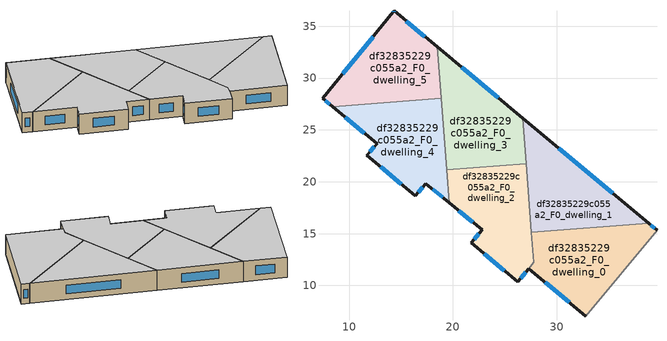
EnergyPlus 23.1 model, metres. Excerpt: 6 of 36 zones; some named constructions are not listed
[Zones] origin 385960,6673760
df32835229c055a2_F0_dwelling_0
 floor ground (EU_floor_Construction): 39.69,15.31 32.8,7.05 27.33,11.63 27.81,12.22 27.59,15.11 38.87,15.99 z0
 wall outside (EU_wall_Construction): 39.69,15.31 38.87,15.99 / 27.33,11.63 32.8,7.05 z0:3
 wall to df32835229c055a2_F0_dwelling_2 (EU_wall_Construction): 27.59,15.11 27.81,12.22 27.33,11.63 z0:3
 wall to df32835229c055a2_F0_dwelling_1 (EU_wall_Construction): 38.87,15.99 27.59,15.11 z0:3
 wall adiabatic (EU_wall_Construction): 32.8,7.05 39.69,15.31 z0:3
 window (EU_Window_Construction): 39.45,15.5 39.11,15.79 / 28.89,10.32 31.24,8.36 z0.86:2.14
 ceiling to df32835229c055a2_F1_dwelling_0 (EU_floor_Construction): 32.8,7.05 39.69,15.31 38.87,15.99 27.59,15.11 27.81,12.22 27.33,11.63 z3
df32835229c055a2_F0_dwelling_1
 floor ground (EU_floor_Construction): 38.87,15.99 27.59,15.11 26.73,26.13 z0
 wall outside (EU_wall_Construction): 38.87,15.99 26.73,26.13 z0:3
 wall to df32835229c055a2_F0_dwelling_3 (EU_wall_Construction): 26.73,26.13 27.07,21.73 z0:3
 wall to df32835229c055a2_F0_dwelling_2 (EU_wall_Construction): 27.07,21.73 27.59,15.11 z0:3
 window (EU_Window_Construction): 35.4,18.89 30.2,23.23 z0.86:2.14
 ceiling to df32835229c055a2_F1_dwelling_1 (EU_floor_Construction): 38.87,15.99 26.73,26.13 27.59,15.11 z3
df32835229c055a2_F0_dwelling_2
 floor ground (EU_floor_Construction): 27.07,21.73 27.81,12.22 26.27,10.34 21.76,14.12 22.82,15.37 19.67,17.96 19.42,21.13 z0
 wall outside (EU_wall_Construction): 19.67,17.96 22.82,15.37 21.76,14.12 26.27,10.34 27.32,11.62 z0:3
 wall to df32835229c055a2_F0_dwelling_3 (EU_wall_Construction): 27.07,21.73 19.42,21.13 z0:3
 wall to df32835229c055a2_F0_dwelling_4 (EU_wall_Construction): 19.42,21.13 19.67,17.96 z0:3
 window (EU_Window_Construction): 26.57,10.71 27.02,11.26 / 23.05,13.04 24.98,11.42 / 22.52,15.01 22.06,14.47 / 20.57,17.21 21.92,16.11 z0.86:2.14
 ceiling to df32835229c055a2_F1_dwelling_2 (EU_floor_Construction): 26.27,10.34 27.81,12.22 27.07,21.73 19.42,21.13 19.67,17.96 22.82,15.37 21.76,14.12 z3
df32835229c055a2_F0_dwelling_3
 floor ground (EU_floor_Construction): 26.73,26.13 27.07,21.73 19.42,21.13 18.5,33 z0
 wall outside (EU_wall_Construction): 26.73,26.13 18.5,33 z0:3
 wall to df32835229c055a2_F0_dwelling_5 (EU_wall_Construction): 18.5,33 18.88,28.05 z0:3
 wall to df32835229c055a2_F0_dwelling_4 (EU_wall_Construction): 18.88,28.05 19.42,21.13 z0:3
 window (EU_Window_Construction): 24.38,28.09 20.85,31.03 z0.86:2.14
 ceiling to df32835229c055a2_F1_dwelling_3 (EU_floor_Construction): 27.07,21.73 26.73,26.13 18.5,33 19.42,21.13 z3
df32835229c055a2_F0_dwelling_4
 floor ground (EU_floor_Construction): 18.88,28.05 19.67,17.96 17.4,19.82 16.38,18.64 11.69,22.55 12.7,23.69 8.43,27.23 z0
 wall outside (EU_wall_Construction): 8.43,27.23 12.7,23.69 11.69,22.55 16.38,18.64 17.4,19.82 19.67,17.96 z0:3
 wall to df32835229c055a2_F0_dwelling_5 (EU_wall_Construction): 18.88,28.05 8.43,27.23 z0:3
 window (EU_Window_Construction): 18.05,19.29 19.02,18.49 / 16.67,18.98 17.11,19.48 / 13.03,21.43 15.04,19.76 / 12.41,23.36 11.98,22.88 / 9.65,26.22 11.48,24.7 z0.86:2.14
 ceiling to df32835229c055a2_F1_dwelling_4 (EU_floor_Construction): 19.67,17.96 18.88,28.05 8.43,27.23 12.7,23.69 11.69,22.55 16.38,18.64 17.4,19.82 z3
df32835229c055a2_F0_dwelling_5
 floor ground (EU_floor_Construction): 18.5,33 18.88,28.05 8.43,27.23 7.43,28.06 14.27,36.38 14.34,36.47 z0
 wall outside (EU_wall_Construction): 18.5,33 14.34,36.47 14.27,36.38 7.43,28.06 8.43,27.23 z0:3
 window (EU_Window_Construction): 14.32,36.44 14.29,36.41 / 17.31,33.99 15.53,35.48 / 7.72,27.82 8.15,27.47 / 12.31,34 9.39,30.44 z0.86:2.14
 ceiling to df32835229c055a2_F1_dwelling_5 (EU_floor_Construction): 18.88,28.05 18.5,33 14.34,36.47 14.27,36.38 7.43,28.06 8.43,27.23 z3
[HVACTEMPLATE:THERMOSTAT] Constant Heating Setpoint=20; Constant Cooling Setpoint=50
EU_HeatOnly_df32835229c055a2_F0_dwelling_0; EU_HeatOnly_df32835229c055a2_F0_dwelling_1; EU_HeatOnly_df32835229c055a2_F0_dwelling_2; EU_HeatOnly_df32835229c055a2_F0_dwelling_3; EU_HeatOnly_df32835229c055a2_F0_dwelling_4; EU_HeatOnly_df32835229c055a2_F0_dwelling_5; EU_HeatOnly_df32835229c055a2_F1_dwelling_0; EU_HeatOnly_df32835229c055a2_F1_dwelling_1; EU_HeatOnly_df32835229c055a2_F1_dwelling_2; EU_HeatOnly_df32835229c055a2_F1_dwelling_3; EU_HeatOnly_df32835229c055a2_F1_dwelling_4; EU_HeatOnly_df32835229c055a2_F1_dwelling_5; EU_HeatOnly_df32835229c055a2_F2_dwelling_0; EU_HeatOnly_df32835229c055a2_F2_dwelling_1; EU_HeatOnly_df32835229c055a2_F2_dwelling_2; EU_HeatOnly_df32835229c055a2_F2_dwelling_3; EU_HeatOnly_df32835229c055a2_F2_dwelling_4; EU_HeatOnly_df32835229c055a2_F2_dwelling_5; EU_HeatOnly_df32835229c055a2_F3_dwelling_0; EU_HeatOnly_df32835229c055a2_F3_dwelling_1; EU_HeatOnly_df32835229c055a2_F3_dwelling_2; EU_HeatOnly_df32835229c055a2_F3_dwelling_3; EU_HeatOnly_df32835229c055a2_F3_dwelling_4; EU_HeatOnly_df32835229c055a2_F3_dwelling_5; EU_HeatOnly_df32835229c055a2_F4_dwelling_0; EU_HeatOnly_df32835229c055a2_F4_dwelling_1; EU_HeatOnly_df32835229c055a2_F4_dwelling_2; EU_HeatOnly_df32835229c055a2_F4_dwelling_3; EU_HeatOnly_df32835229c055a2_F4_dwelling_4; EU_HeatOnly_df32835229c055a2_F4_dwelling_5; EU_HeatOnly_df32835229c055a2_F5_dwelling_0; EU_HeatOnly_df32835229c055a2_F5_dwelling_1; EU_HeatOnly_df32835229c055a2_F5_dwelling_2; EU_HeatOnly_df32835229c055a2_F5_dwelling_3; EU_HeatOnly_df32835229c055a2_F5_dwelling_4; EU_HeatOnly_df32835229c055a2_F5_dwelling_5
[SCHEDULE:CONSTANT]
Name | Hourly Value
EU_AlwaysOn | 1
EU_CoolingOff | 0
[SCHEDULE:FILE] Column Number=1; Rows to Skip at Top=0; Number of Hours of Data=8760; Column Separator=Comma; Interpolate to Timestep=No; Minutes per Item=60; Adjust Schedule for Daylight Savings=Yes
Name | File
EU_Step8_GainSchedule_df32835229c055a2_F4_dwelling_4_f000 | ../../schedules/df32835229c055a2/df32835229c055a2_F4_dwelling_4_f000_gain.csv
EU_Step8_GainSchedule_df32835229c055a2_F4_dwelling_5_f000 | ../../schedules/df32835229c055a2/df32835229c055a2_F4_dwelling_5_f000_gain.csv
EU_Step8_GainSchedule_df32835229c055a2_F5_dwelling_0_f000 | ../../schedules/df32835229c055a2/df32835229c055a2_F5_dwelling_0_f000_gain.csv
EU_Step8_GainSchedule_df32835229c055a2_F5_dwelling_1_f000 | ../../schedules/df32835229c055a2/df32835229c055a2_F5_dwelling_1_f000_gain.csv
EU_Step8_GainSchedule_df32835229c055a2_F5_dwelling_2_f000 | ../../schedules/df32835229c055a2/df32835229c055a2_F5_dwelling_2_f000_gain.csv
EU_Step8_GainSchedule_df32835229c055a2_F5_dwelling_3_f000 | ../../schedules/df32835229c055a2/df32835229c055a2_F5_dwelling_3_f000_gain.csv
EU_Step8_GainSchedule_df32835229c055a2_F5_dwelling_4_f000 | ../../schedules/df32835229c055a2/df32835229c055a2_F5_dwelling_4_f000_gain.csv
EU_Step8_GainSchedule_df32835229c055a2_F5_dwelling_5_f000 | ../../schedules/df32835229c055a2/df32835229c055a2_F5_dwelling_5_f000_gain.csv
